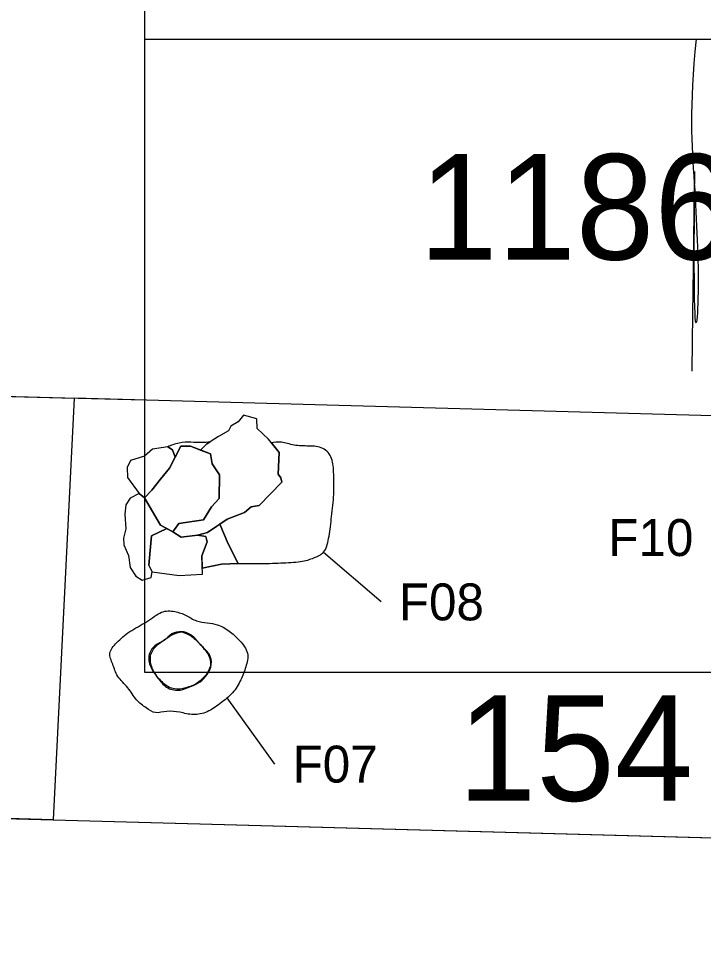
# Model space of a CAD drawing. Extents: x -471 to -328, y -279 to -247.
# Drawn here: x -451.2 to -444.7, y -278.5 to -269.8 of the extents above; entities that cross this region are included whole.
import ezdxf

# ---------------------------------------------------------------- set-up
doc = ezdxf.new("R2010")
doc.units = 0
for name, color, linetype in [('1796 Fenceline', 7, 'Continuous'), ('1809 Fenceline', 7, 'Continuous'), ('Feature Labels', 7, 'Continuous'), ('Limits of Excavation', 7, 'Continuous'), ('Pi Sunyer Trenches as Excavated', 7, 'Continuous'), ('Quadrat Labels', 7, 'Continuous'), ('Quadrats-Garden Fence Excavations', 7, 'Continuous'), ('Quadrats-Wheeler Box', 7, 'Continuous'), ('Stone', 7, 'Continuous')]:
    doc.layers.add(name, color=color, linetype=linetype)

msp = doc.modelspace()

# ---------------------------------------------------------------- linework, layer by layer
at = {"layer": '1796 Fenceline'}
for points in [[(-449.7805, -273.8639), (-449.7339, -273.8923), (-449.7086, -273.9635), (-449.6551, -273.8591), (-449.5634, -273.8591), (-449.4692, -273.8948), (-449.4114, -273.8395), (-449.3793, -273.8189)], [(-448.7973, -273.8261), (-448.7239, -273.9186), (-448.734, -274.1235), (-448.7076, -274.16), (-448.6995, -274.2006), (-448.9125, -274.4216), (-448.9875, -274.4318), (-449.0524, -274.4865), (-449.2167, -274.5494), (-449.2872, -274.5969), (-449.2066, -274.7826), (-449.1133, -274.9713)]]:
    msp.add_lwpolyline(points, dxfattribs=at)
msp.add_lwpolyline([(-449.6551, -273.8591), (-449.762, -274.0679), (-449.8486, -274.1698), (-449.9301, -274.2768), (-450, -274.3481), (-449.8486, -274.6079), (-449.7315, -274.669), (-449.6755, -274.5926), (-449.4411, -274.5569), (-449.3647, -274.4347), (-449.2934, -274.3532), (-449.2883, -274.1291), (-449.3596, -274.0272), (-449.3749, -273.9304), (-449.5634, -273.8591)], close=True, dxfattribs=at)
for points in [[(-449.3793, -273.8189), (-449.4056, -273.8219), (-449.4547, -273.8274), (-449.5593, -273.821), (-449.6712, -273.82), (-449.7518, -273.8523), (-449.7805, -273.8639)], [(-449.1133, -274.9713), (-449.0463, -274.9717), (-448.8939, -274.9727), (-448.6785, -274.9645), (-448.4932, -274.9555), (-448.378, -274.9116), (-448.2831, -274.8681), (-448.2486, -274.7174), (-448.2265, -274.5289), (-448.2005, -274.3117), (-448.2057, -274.1157), (-448.2142, -273.9702), (-448.3004, -273.8617), (-448.4418, -273.857), (-448.5849, -273.8547), (-448.7055, -273.812), (-448.7721, -273.8222), (-448.7973, -273.8261)]]:
    msp.add_open_spline(points, degree=3, dxfattribs=at)
at = {"layer": '1809 Fenceline'}
for points in [[(-449.3126, -275.5506), (-449.3393, -275.5425), (-449.4022, -275.5329), (-449.5121, -275.5227), (-449.6014, -275.4591), (-449.7116, -275.4209), (-449.8377, -275.4125), (-449.9751, -275.5288), (-450.1494, -275.6113), (-450.268, -275.7222), (-450.3517, -275.8209), (-450.2972, -275.9222), (-450.268, -276.0448), (-450.151, -276.1424), (-450.0818, -276.2723), (-449.9838, -276.3393), (-449.9003, -276.4005), (-449.7907, -276.3644), (-449.6638, -276.377), (-449.5384, -276.4138), (-449.4044, -276.3859), (-449.2848, -276.2997), (-449.1565, -276.2006), (-449.0821, -276.0735), (-449.0392, -275.9537), (-449.002, -275.8181), (-449.0965, -275.6981), (-449.1942, -275.6063), (-449.2728, -275.5627), (-449.3126, -275.5506)], [(-449.6457, -275.6172), (-449.6097, -275.6202), (-449.5366, -275.6491), (-449.4703, -275.7489), (-449.3766, -275.8203), (-449.3562, -275.9326), (-449.4032, -276.0246), (-449.4673, -276.0979), (-449.5645, -276.1361), (-449.6566, -276.1798), (-449.7863, -276.1645), (-449.8668, -276.067), (-449.9423, -275.9697), (-449.9752, -275.8433), (-449.9067, -275.7384), (-449.8081, -275.7077), (-449.7487, -275.6276), (-449.6802, -275.6144), (-449.6457, -275.6172)], [(-449.6457, -275.6172), (-449.7441, -275.6395), (-449.8139, -275.6997), (-449.8932, -275.7442), (-449.9567, -275.8425), (-449.9345, -275.9663), (-449.8679, -276.0647), (-449.7727, -276.1535), (-449.6616, -276.1694), (-449.5505, -276.1313), (-449.4839, -276.0996), (-449.4014, -276.0139), (-449.3665, -275.9314), (-449.3824, -275.8394), (-449.468, -275.741), (-449.5474, -275.6553), (-449.6457, -275.6172), (-449.6457, -275.6172), (-449.6457, -275.6172)]]:
    msp.add_open_spline(points, degree=3, dxfattribs=at)
at = {"layer": 'Feature Labels'}
for p, q in [((-447.7554, -275.3346), (-448.3024, -274.8663)), ((-448.7633, -276.8725), (-449.2166, -276.2445))]:
    msp.add_line(p, q, dxfattribs=at)
at = {"layer": 'Limits of Excavation'}
msp.add_lwpolyline([(-432, -255), (-446, -255), (-446, -262), (-450, -262), (-450, -273.4227), (-450.7559, -273.4021), (-460.7623, -273.1314), (-470.7578, -272.8325), (-470.8571, -276.8243), (-460.8704, -277.1299), (-450.8652, -277.4006), (-440.6547, -277.6798), (-430.6548, -277.9532)], dxfattribs=at)
at = {"layer": 'Pi Sunyer Trenches as Excavated'}
msp.add_open_spline([(-444.7692, -270), (-444.8382, -270.649), (-444.783, -271.3532), (-444.7278, -272.4717), (-444.8106, -273.1484), (-444.7692, -270), (-444.8106, -273.1484)], degree=3, dxfattribs=at)
at = {"layer": 'Quadrats-Garden Fence Excavations'}
for p, q in [((-410.6, -274.5), (-450.6664, -273.4045)), ((-450.8652, -277.4006), (-410.7093, -278.4986))]:
    msp.add_line(p, q, dxfattribs=at)
msp.add_lwpolyline([(-460.7623, -273.1314), (-450.6664, -273.4045), (-450.8652, -277.4006), (-460.8698, -277.1058), (-460.7623, -273.1314)], dxfattribs=at)
at = {"layer": 'Quadrats-Wheeler Box'}
for p, q in [((-450, -262), (-450, -270)), ((-450, -270), (-442, -270)), ((-450, -270), (-450, -276)), ((-450, -276), (-442, -276))]:
    msp.add_line(p, q, dxfattribs=at)
at = {"layer": 'Stone'}
for points in [[(-449.4692, -273.8948), (-449.3749, -273.9304), (-449.3596, -274.0272), (-449.2883, -274.1291), (-449.2934, -274.3532), (-449.3647, -274.4347), (-449.4411, -274.5569), (-449.6755, -274.5926), (-449.7315, -274.669), (-449.6528, -274.7198), (-449.4986, -274.7015), (-449.4033, -274.6752), (-449.2167, -274.5494), (-449.0524, -274.4865), (-448.9875, -274.4318), (-448.9125, -274.4216), (-448.6995, -274.2006), (-448.7076, -274.16), (-448.734, -274.1235), (-448.7239, -273.9186), (-448.8253, -273.7909), (-448.9328, -273.6895), (-448.9368, -273.5982), (-449.0626, -273.5657), (-449.1112, -273.6266), (-449.1822, -273.6671), (-449.2045, -273.7118), (-449.2978, -273.7665), (-449.4114, -273.8395), (-449.4692, -273.8948)], [(-449.762, -274.0679), (-449.7086, -273.9635), (-449.7339, -273.8923), (-449.7805, -273.8639), (-449.9245, -273.8862), (-450, -273.9531), (-450.1334, -273.9937), (-450.1659, -274.0606), (-450.1618, -274.1539), (-450.0523, -274.308), (-450, -274.3481), (-449.9301, -274.2768), (-449.8486, -274.1698), (-449.762, -274.0679)], [(-449.7901, -274.6384), (-449.8486, -274.6079), (-450, -274.3481), (-450.0523, -274.308), (-450.1355, -274.3506), (-450.1781, -274.4135), (-450.1882, -274.5028), (-450.1781, -274.6427), (-450.1983, -274.7299), (-450.1963, -274.7928), (-450.1517, -274.8962), (-450.1375, -275.0078), (-450.0827, -275.0909), (-450.0219, -275.1274), (-449.9367, -275.1031), (-449.9286, -275.0483), (-449.959, -274.9855), (-449.9347, -274.7076), (-449.7901, -274.6384)], [(-449.2872, -274.5969), (-449.4033, -274.6752), (-449.4986, -274.7015), (-449.4195, -274.7157), (-449.4053, -274.7664), (-449.4581, -274.8983), (-449.454, -275.0141), (-449.2694, -274.9753), (-449.1133, -274.9713), (-449.2066, -274.7826), (-449.2872, -274.5969)], [(-449.2872, -274.5969), (-449.2066, -274.7826), (-449.1133, -274.9713), (-449.2694, -274.9753), (-449.454, -275.0141)], [(-449.9286, -275.0483), (-449.671, -275.0848), (-449.452, -275.0706), (-449.4581, -274.8983), (-449.4053, -274.7664), (-449.4195, -274.7157), (-449.4986, -274.7015), (-449.6528, -274.7198), (-449.7315, -274.669), (-449.7901, -274.6384), (-449.9347, -274.7076), (-449.959, -274.9855), (-449.9286, -275.0483)]]:
    msp.add_lwpolyline(points, dxfattribs=at)

# ---------------------------------------------------------------- texts
at = {"layer": 'Feature Labels'}
for s, p in [('F10', (-445.6023, -274.8998)), ('F08', (-447.5883, -275.5096)), ('F07', (-448.596, -277.0475))]:
    msp.add_text(s, height=0.35, dxfattribs=at).set_placement(p)
at = {"layer": 'Quadrat Labels'}
for s, p in [('1186', (-447.3977, -272.0895)), ('154', (-447.0291, -277.22))]:
    msp.add_text(s, height=1, dxfattribs=at).set_placement(p)

doc.saveas('drawing.dxf')
